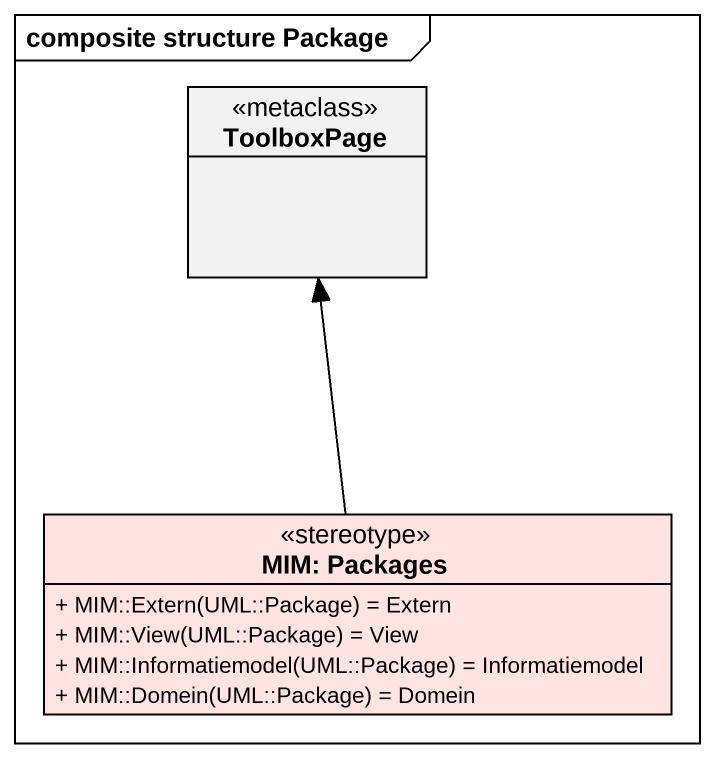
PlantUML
@startuml
mainframe composite structure Package
hide circle
hide empty members
skinparam classAttributeIconSize 0
class ToolboxPage <<metaclass>>
class "MIM: Packages" as MIM_Packages <<stereotype>> #FFE4E1 {
  {field} + MIM::Extern(UML::Package) = Extern
  {field} + MIM::View(UML::Package) = View
  {field} + MIM::Informatiemodel(UML::Package) = Informatiemodel
  {field} + MIM::Domein(UML::Package) = Domein
}
MIM_Packages -up-> ToolboxPage
@enduml
